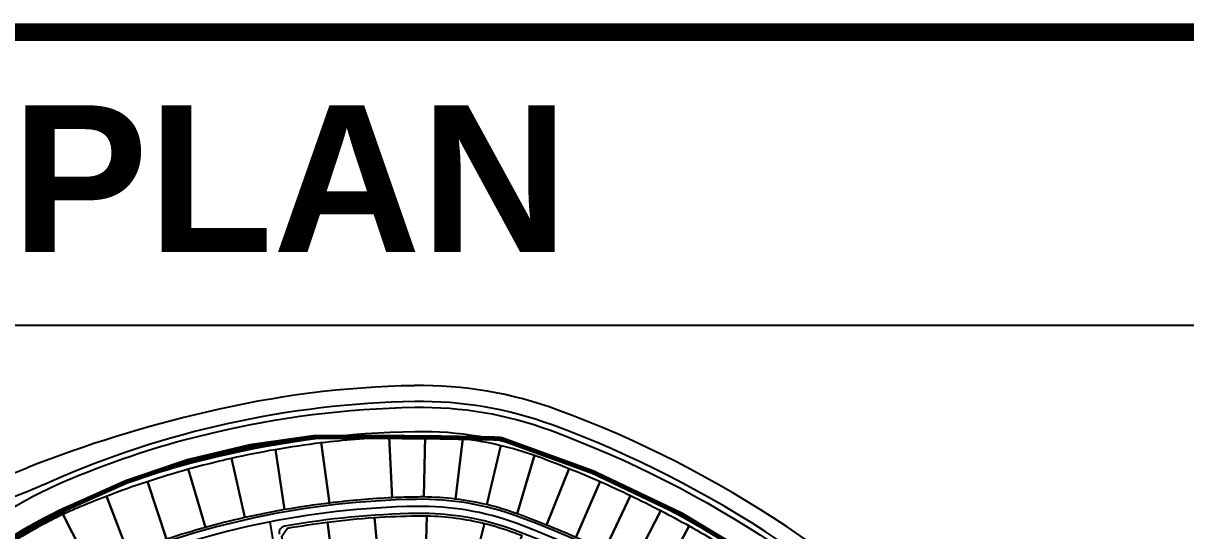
# Paper-space layout 'Layout1' of a CAD drawing. Extents: x 51 to 892, y -832 to -238.
# Drawn here: x 806.07 to 845.77, y -267.59 to -250.28 of the extents above; entities that cross this region are included whole.
import ezdxf
from ezdxf.enums import TextEntityAlignment as Align

# ---------------------------------------------------------------- set-up
doc = ezdxf.new("R2010")
doc.units = 0
doc.header["$LTSCALE"] = 10
doc.header["$MEASUREMENT"] = 0
doc.linetypes.add('X-Base 100915$0$PHANTOMX2', pattern=[5, 2.5, -0.5, 0.5, -0.5, 0.5, -0.5])
for name, color, linetype in [('L-ANNO-KPLN', 254, 'Continuous'), ('L-ANNO-KPLN-SHET', 139, 'X-Base 100915$0$PHANTOMX2'), ('X-TTBL-Arch$0$A-FRAME$0$A-KEYPLAN', 7, 'Continuous'), ('X-TTBL-Arch$0$A-FRAME$0$EBDR$0$G-Border-Ext', 4, 'Continuous')]:
    doc.layers.add(name, color=color, linetype=linetype)
doc.styles.add('X-TTBL-Arch$0$A-FRAME$0$Arial_B_4', font='arialbd.ttf', dxfattribs={"height": 3.044269})

# ---------------------------------------------------------------- blocks, each defined once
blk = doc.blocks.new('X-TTBL-Arch$0$A-FRAME')
at = {"layer": 'X-TTBL-Arch$0$A-FRAME$0$A-KEYPLAN', "color": 1}
blk.add_lwpolyline([(735.534, -260.579), (878.534, -260.579)], dxfattribs=at)
at = {"layer": 'X-TTBL-Arch$0$A-FRAME$0$EBDR$0$G-Border-Ext', "const_width": 0.6}
blk.add_lwpolyline([(63.534, -818.579), (63.534, -250.579), (878.534, -250.579), (878.534, -818.579)], close=True, dxfattribs=at)
at = {"layer": 'X-TTBL-Arch$0$A-FRAME$0$A-KEYPLAN', "color": 3, "style": 'X-TTBL-Arch$0$A-FRAME$0$Arial_B_4'}
blk.add_text('KEY PLAN', height=5, dxfattribs=at).set_placement((807.034, -255.579), align=Align.MIDDLE_CENTER)
blk = doc.blocks.new('X-TTBL-Arch')
blk.add_blockref('X-TTBL-Arch$0$A-FRAME', (0, 0))
blk = doc.blocks.new('masterplan')
at = {"layer": 'L-ANNO-KPLN'}
for p, q in [((407993.947, 2905926.73), (407998.563, 2905928.552)), ((408006.825, 2905926.698), (408007.329, 2905923.617))]:
    blk.add_line(p, q, dxfattribs=at)
at = {"layer": 'L-ANNO-KPLN', "flags": 128}
for points in [[(407987.089, 2905922.587, 0.491701), (407986.961, 2905921.645), (407988.73, 2905919.853, 0.404803), (407989.564, 2905919.834, -0.001364), (407990.049, 2905920.28), (407995.643, 2905925.397, -0.085265), (407999.848, 2905928.098, -0.033159), (408003.847, 2905929.488), (408004.83, 2905929.725, -0.054931), (408011.772, 2905930.61, -0.092871), (408016.4, 2905929.824, -0.235816), (408038.881, 2905905.895)], [(408039.142, 2905905.689, 0.237759), (408016.466, 2905930.004, 0.092871), (408011.769, 2905930.802, 0.100087), (407999.328, 2905928.065), (407999.328, 2905928.065, -0.010032), (407998.144, 2905927.57), (407994.226, 2905926.023, 0.036422), (407987.089, 2905922.587)], [(407989.65, 2905918.613), (407996.199, 2905924.789, -0.085265), (408000.169, 2905927.339, -0.033055), (408004.053, 2905928.69), (408005.024, 2905928.924, -0.054931), (408011.786, 2905929.786, -0.092871), (408016.114, 2905929.051, -0.235975), (408038.098, 2905905.638), (408038.827, 2905903.603, -0.048331), (408039.536, 2905900.795, -0.029547), (408039.928, 2905896.53)]]:
    blk.add_lwpolyline(points, format="xyb", dxfattribs=at)
at = {"layer": 'L-ANNO-KPLN'}
for points in [[(408011.001, 2905927.52, 0.01866), (408008.854, 2905927.342), (408008.578, 2905929.404, -0.01885), (408010.901, 2905929.598)], [(408012.124, 2905929.627), (408012.082, 2905927.547, 0.006721), (408011.824, 2905927.546, 0.007137), (408011.001, 2905927.52), (408010.901, 2905929.598, -0.007205), (408011.789, 2905929.626, -0.007156)], [(408013.412, 2905929.541), (408013.16, 2905927.476, 0.027954), (408012.082, 2905927.547), (408012.124, 2905929.627, -0.02746)], [(408014.706, 2905929.309), (408014.226, 2905927.286, 0.027997), (408013.16, 2905927.476), (408013.412, 2905929.541, -0.028007)], [(408007.327, 2905927.116, 0.012047), (408005.965, 2905926.843), (408005.508, 2905928.872, -0.012432), (408007.013, 2905929.173)], [(408008.854, 2905927.342, 0.013383), (408007.327, 2905927.116), (408007.013, 2905929.173, -0.012805), (408008.578, 2905929.404)], [(408015.862, 2905928.971), (408015.263, 2905926.977, 0.027963), (408014.226, 2905927.286), (408014.706, 2905929.309, -0.025655)], [(408005.965, 2905926.843, 0.012026), (408004.619, 2905926.506), (408004.036, 2905928.503, -0.008572), (408005.061, 2905928.768, -0.003758), (408005.508, 2905928.872)], [(408016.059, 2905928.901, -0.00737), (408017.042, 2905928.521), (408016.271, 2905926.59, 0.007425), (408015.339, 2905926.949, 0.002145), (408015.263, 2905926.977), (408015.862, 2905928.971, -0.004591)], [(408004.619, 2905926.506, 0.012026), (408003.291, 2905926.104), (408002.641, 2905928.08, -0.01181), (408004.036, 2905928.503)], [(408018.105, 2905928.074), (408017.266, 2905926.17, 0.008039), (408016.271, 2905926.59), (408017.042, 2905928.521, -0.008084)], [(408003.291, 2905926.104, 0.012034), (408001.984, 2905925.639), (408001.24, 2905927.581, -0.012034), (408002.641, 2905928.08)], [(408019.139, 2905927.598), (408018.247, 2905925.719, 0.008047), (408017.266, 2905926.17), (408018.105, 2905928.074, -0.008001)], [(408001.984, 2905925.639, 0.008745), (408001.049, 2905925.262, 0.008186), (408000.702, 2905925.108), (407999.754, 2905926.961, -0.00968), (408000.238, 2905927.177, -0.008738), (408001.24, 2905927.581)], [(408020.173, 2905927.082), (408019.213, 2905925.236, 0.008041), (408018.247, 2905925.719), (408019.139, 2905927.598, -0.008104)], [(408000.702, 2905925.108, 0.032949), (407999.353, 2905924.372), (407998.17, 2905926.086, -0.032927), (407999.754, 2905926.961)], [(408009.056, 2905924.626, 0.014789), (408007.527, 2905924.388), (408007.23, 2905926.205), (408007.428, 2905926.484, -0.01222), (408008.791, 2905926.689)], [(408010.591, 2905924.773, 0.014748), (408009.056, 2905924.626), (408008.791, 2905926.689, -0.014254), (408010.39, 2905926.845)], [(408012.186, 2905926.905), (408012.126, 2905924.826, 0.009188), (408011.871, 2905924.826, 0.012251), (408010.591, 2905924.773), (408010.39, 2905926.845, -0.012823), (408011.835, 2905926.906, -0.009775)], [(408014.146, 2905926.646), (408013.638, 2905924.629, 0.054935), (408012.126, 2905924.826), (408012.186, 2905926.905, -0.054859)], [(408021.142, 2905926.559), (408020.163, 2905924.723, 0.008036), (408019.213, 2905925.236), (408020.173, 2905927.082, -0.007728)], [(408015.118, 2905926.349, -0.002535), (408015.423, 2905926.235), (408014.656, 2905924.301, 0.002232), (408014.398, 2905924.397), (408014.398, 2905924.397, 0.028556), (408013.638, 2905924.629), (408014.146, 2905926.646, -0.028151)], [(408022.171, 2905925.961), (408021.095, 2905924.18, 0.008036), (408020.163, 2905924.723), (408021.142, 2905926.559, -0.008335)]]:
    blk.add_lwpolyline(points, format="xyb", close=True, dxfattribs=at)
for centre, radius, start, end in [((408012.316, 2905898.67), 32.68, 90.9754, 103.552), ((408011.989, 2905917.868), 13.48, 69.7518, 90.9754), ((408014.165, 2905888.97), 42.546, 102.9117, 111.5127), ((408003.683, 2905895.351), 37.48, 16.2548, 69.7518), ((408012.316, 2905898.67), 28.8, 90.9754, 112.9617), ((408012.316, 2905898.67), 28.56, 90.9754, 112.9617), ((408011.989, 2905917.868), 9.6, 69.7518, 90.9754), ((408011.989, 2905917.868), 9.36, 69.7518, 90.9754), ((408012.316, 2905898.67), 28.32, 90.9754, 100.1345), ((408011.989, 2905917.868), 9.12, 69.7518, 90.9754), ((408003.683, 2905895.351), 33.6, 359.4361, 69.7518), ((408007.375, 2905926.312), 0.24, 100.1345, 189.2881), ((408003.683, 2905895.351), 33.12, 59.3879, 69.7518), ((408003.683, 2905895.351), 33.36, 359.4361, 69.7518)]:
    blk.add_arc(centre, radius, start, end, dxfattribs=at)
blk = doc.blocks.new('*U44')
at = {"layer": 'L-ANNO-KPLN-SHET', "transparency": 33554687, "const_width": 0.16}
blk.add_lwpolyline([(-3455.698, 26424.685), (-3439.081, 26440.875), (-3437.057, 26442.769), (-3431.461, 26447.884, -0.140737), (-3419.302, 26452.654, -0.007763), (-3412.936, 26452.601, -0.121289), (-3398.678, 26444.036, -0.094726), (-3391.002, 26432.908, -0.066766), (-3388.342, 26423.713, -0.063079)], format="xyb", dxfattribs=at)
at = {"linetype": 'Continuous'}
blk.add_blockref('masterplan', (-411427.634, -2879476.938), dxfattribs=at)

psp = doc.layouts.get("Layout1")

# ---------------------------------------------------------------- block references
for name, p in [('X-TTBL-Arch', (0, 0)), ('*U44', (4235.308, -26717.052))]:
    psp.add_blockref(name, p)

doc.saveas('drawing.dxf')
